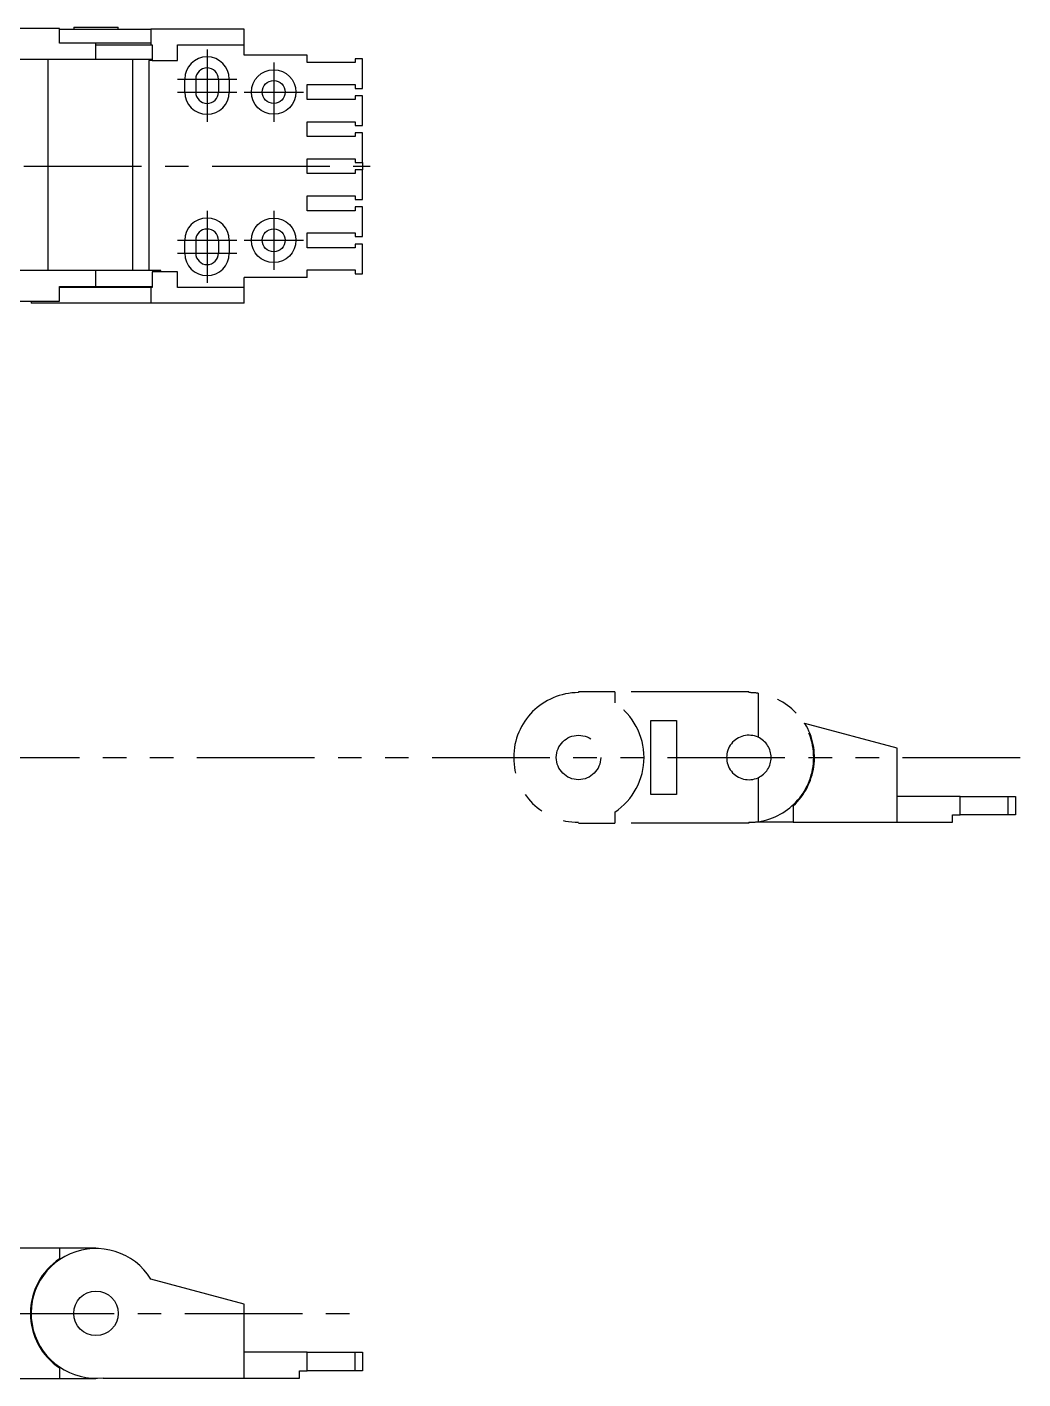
# Model space of a CAD drawing. Extents: x -175 to 573, y -329 to 74.
# Drawn here: x 303.8 to 572.7, y -290.4 to 74.4 of the extents above; entities that cross this region are included whole.
import ezdxf

# ---------------------------------------------------------------- set-up
doc = ezdxf.new("R2010")
doc.units = 0
doc.linetypes.add('CENTER', pattern=[50.8, 31.75, -6.35, 6.35, -6.35])
doc.linetypes.add('PHANTOM', pattern=[63.5, 31.75, -6.35, 6.35, -6.35, 6.35, -6.35])
doc.layers.get('0').update_dxf_attribs({"linetype": 'CONTINUOUS'})
doc.layers.add('CENTER', color=1, linetype='CONTINUOUS')

msp = doc.modelspace()

# ---------------------------------------------------------------- linework, layer by layer
at = {"color": 7, "linetype": 'CONTINUOUS'}
for p, q in [((312.593726, 74), (276.393726, 74)), ((312.593726, 70.05), (312.593726, 74)), ((312.593734, 73.85), (337.258659, 73.85)), ((316.393726, 74.4), (328.393726, 74.4)), ((316.393726, 74.4), (316.393726, 73.85)), ((328.393726, 73.85), (328.393726, 74.4)), ((337.258659, 73.85), (337.258659, 69.6)), ((362.393726, 73.85), (337.258659, 73.85)), ((362.393726, 69.6), (362.393726, 73.85)), ((322.393726, 70.05), (312.593726, 70.05)), ((322.393726, 65.7), (322.393726, 70.05)), ((337.258659, 70.05), (322.393726, 70.05)), ((322.393726, 69.6), (337.258659, 69.6)), ((337.258659, 69.6), (337.539342, 69.6)), ((337.539342, 69.6), (337.539342, 65.35)), ((344.393726, 69.6), (362.393726, 69.6)), ((344.393726, 65.35), (344.393726, 69.6)), ((362.393726, 66.85), (362.393726, 69.6)), ((294.393726, 65.7), (322.393726, 65.7)), ((309.393726, 65.7), (309.393726, 8.7)), ((322.393726, 65.7), (337.539342, 65.7)), ((332.393726, 8.7), (332.393726, 65.7)), ((379.393726, 66.85), (362.393726, 66.85)), ((379.393726, 64.85), (379.393726, 66.85)), ((394.393726, 65.85), (392.393726, 65.85)), ((392.393726, 65.85), (392.393726, 64.85)), ((394.393726, 57.85), (394.393726, 65.85)), ((336.642937, 65.35), (336.642937, 8.7)), ((337.539342, 65.35), (336.642937, 65.35)), ((337.539342, 65.35), (344.393726, 65.35)), ((392.393726, 64.85), (379.393726, 64.85)), ((346.393726, 56.85), (346.393726, 60.35)), ((349.343726, 60.35), (349.343726, 56.85)), ((355.443726, 60.35), (355.443726, 56.85)), ((358.393726, 60.35), (358.393726, 56.85)), ((379.393726, 58.85), (392.393726, 58.85)), ((379.393726, 54.85), (379.393726, 58.85)), ((392.393726, 58.85), (392.393726, 57.85)), ((392.393726, 54.85), (379.393726, 54.85)), ((392.393726, 57.85), (394.393726, 57.85)), ((394.393726, 55.85), (392.393726, 55.85)), ((392.393726, 55.85), (392.393726, 54.85)), ((394.393726, 47.85), (394.393726, 55.85)), ((379.393726, 48.85), (392.393726, 48.85)), ((379.393726, 44.85), (379.393726, 48.85)), ((392.393726, 48.85), (392.393726, 47.85)), ((392.393726, 47.85), (394.393726, 47.85)), ((392.393726, 44.85), (379.393726, 44.85)), ((394.393726, 45.85), (392.393726, 45.85)), ((392.393726, 45.85), (392.393726, 44.85)), ((394.393726, 37.85), (394.393726, 45.85)), ((379.393726, 34.85), (379.393726, 38.85)), ((379.393726, 38.85), (392.393726, 38.85)), ((392.393726, 38.85), (392.393726, 37.85)), ((392.393726, 37.85), (394.393726, 37.85)), ((394.393726, 37.85), (394.393726, 35.85)), ((392.393726, 34.85), (379.393726, 34.85)), ((392.393726, 35.85), (392.393726, 34.85)), ((394.393726, 35.85), (392.393726, 35.85)), ((394.393726, 27.85), (394.393726, 35.85)), ((379.393726, 28.85), (392.393726, 28.85)), ((379.393726, 24.85), (379.393726, 28.85)), ((392.393726, 28.85), (392.393726, 27.85)), ((392.393726, 27.85), (394.393726, 27.85)), ((392.393726, 25.85), (392.393726, 24.85)), ((394.393726, 25.85), (392.393726, 25.85)), ((394.393726, 17.85), (394.393726, 25.85)), ((392.393726, 24.85), (379.393726, 24.85)), ((379.393726, 18.85), (392.393726, 18.85)), ((379.393726, 14.85), (379.393726, 18.85)), ((392.393726, 18.85), (392.393726, 17.85)), ((346.393726, 13.35), (346.393726, 16.85)), ((349.343726, 16.85), (349.343726, 13.35)), ((355.443726, 16.85), (355.443726, 13.35)), ((358.393726, 16.85), (358.393726, 13.35)), ((392.393726, 14.85), (379.393726, 14.85)), ((392.393726, 17.85), (394.393726, 17.85)), ((392.393726, 15.85), (392.393726, 14.85)), ((394.393726, 15.85), (392.393726, 15.85)), ((394.393726, 7.85), (394.393726, 15.85)), ((322.393726, 8.7), (294.393726, 8.7)), ((322.393726, 4.35), (322.393726, 8.7)), ((339.893726, 8.7), (322.393726, 8.7)), ((337.539342, 8.35), (337.539342, 4.1)), ((344.393726, 8.35), (337.539342, 8.35)), ((339.893726, 8.35), (339.893726, 8.7)), ((344.393726, 4.1), (344.393726, 8.35)), ((379.393726, 8.85), (392.393726, 8.85)), ((379.393726, 6.85), (379.393726, 8.85)), ((392.393726, 8.85), (392.393726, 7.85)), ((392.393726, 7.85), (394.393726, 7.85)), ((312.593726, 4.35), (322.393726, 4.35)), ((312.593726, 0.4), (312.593726, 4.35)), ((337.258659, 4.1), (312.593734, 4.1)), ((316.393726, 4.35), (316.393726, 4.1)), ((322.393726, 4.35), (337.539342, 4.35)), ((328.393726, 4.1), (328.393726, 4.35)), ((332.393726, 4.1), (332.393726, 4.35)), ((337.258659, 4.1), (337.258659, -0.15)), ((337.539342, 4.1), (337.258659, 4.1)), ((362.393726, 4.1), (344.393726, 4.1)), ((379.393726, 6.85), (362.393726, 6.85)), ((362.393726, 4.1), (362.393726, 6.85)), ((362.393726, -0.15), (362.393726, 4.1)), ((276.393726, 0.4), (312.593726, 0.4)), ((304.893726, 0.4), (304.893726, -0.15)), ((337.258659, -0.15), (304.893726, -0.15)), ((362.393726, -0.15), (337.258659, -0.15)), ((276.393726, -255.000977), (312.593726, -255.000977)), ((312.593726, -255.000977), (322.393726, -255.000977)), ((312.593726, -255.000977), (312.593726, -257.961574)), ((322.393726, -255.000977), (322.393726, -255.200977)), ((362.393726, -270.200977), (337.258659, -263.466056)), ((362.393726, -290.200977), (362.393726, -270.200977)), ((379.393726, -283.200977), (362.393726, -283.200977)), ((379.393726, -283.200977), (392.393726, -283.200977)), ((379.393726, -288.200977), (379.393726, -283.200977)), ((392.393726, -283.200977), (394.393726, -283.200977)), ((392.393726, -288.200977), (392.393726, -283.200977)), ((394.393726, -283.200977), (394.393726, -288.200977)), ((312.593726, -287.44038), (312.593726, -290.400977)), ((312.593726, -290.400977), (276.393726, -290.400977)), ((322.393726, -290.400977), (312.593726, -290.400977)), ((322.393726, -290.200977), (322.393726, -290.400977)), ((324.393726, -290.086316), (324.393726, -290.200977)), ((324.393726, -290.200977), (362.393726, -290.200977)), ((362.393726, -290.200977), (377.393726, -290.200977)), ((377.393726, -290.200977), (377.393726, -288.200977)), ((377.393726, -288.200977), (379.393726, -288.200977)), ((392.393726, -288.200977), (379.393726, -288.200977)), ((394.393726, -288.200977), (392.393726, -288.200977))]:
    msp.add_line(p, q, dxfattribs=at)
at = {"color": 3, "linetype": 'PHANTOM'}
for p, q in [((462.478496, -105.000977), (452.678496, -105.000977)), ((452.678496, -105.000977), (452.678496, -105.200977)), ((498.678496, -105.000977), (462.478496, -105.000977)), ((462.478496, -105.000977), (462.478496, -107.961574)), ((498.678496, -105.000977), (498.678496, -105.200977)), ((501.178496, -105.380469), (501.178496, -117.246621)), ((472.178496, -132.700977), (472.178496, -112.700977)), ((472.178496, -112.700977), (479.178496, -112.700977)), ((479.178496, -112.700977), (479.178496, -132.700977)), ((513.543429, -113.466056), (513.824112, -113.541265)), ((538.678496, -120.200977), (513.824112, -113.541265)), ((538.678496, -140.200977), (538.678496, -120.200977)), ((222.678496, -122.700977), (572.678496, -122.700977)), ((501.178496, -128.155333), (501.178496, -140.021485)), ((479.178496, -132.700977), (472.178496, -132.700977)), ((555.678496, -133.200977), (538.678496, -133.200977)), ((555.678496, -133.200977), (568.678496, -133.200977)), ((555.678496, -138.200977), (555.678496, -133.200977)), ((568.678496, -133.200977), (570.678496, -133.200977)), ((568.678496, -138.200977), (568.678496, -133.200977)), ((570.678496, -133.200977), (570.678496, -138.200977)), ((462.478496, -137.44038), (462.478496, -140.400977)), ((510.678496, -135.712126), (510.678496, -140.200977)), ((553.678496, -140.200977), (553.678496, -138.200977)), ((553.678496, -138.200977), (555.678496, -138.200977)), ((568.678496, -138.200977), (555.678496, -138.200977)), ((570.678496, -138.200977), (568.678496, -138.200977)), ((452.678496, -140.400977), (462.478496, -140.400977)), ((498.678496, -140.400977), (462.478496, -140.400977)), ((498.678496, -140.200977), (498.678496, -140.400977)), ((500.678496, -140.200977), (500.678496, -140.086316)), ((510.678496, -140.200977), (500.678496, -140.200977)), ((510.678496, -140.200977), (538.678496, -140.200977)), ((538.678496, -140.200977), (553.678496, -140.200977))]:
    msp.add_line(p, q, dxfattribs=at)
at = {"color": 7, "linetype": 'CONTINUOUS'}
for centre, radius in [((370.393726, 56.85), 6), ((370.393726, 56.85), 3.1), ((370.393726, 16.85), 6), ((370.393726, 16.85), 3.1), ((322.393726, -272.700977), 6)]:
    msp.add_circle(centre, radius, dxfattribs=at)
at = {"color": 3, "linetype": 'PHANTOM'}
msp.add_circle((452.678496, -122.700977), 6, dxfattribs=at)
at = {"color": 7, "linetype": 'CONTINUOUS'}
for centre, radius, start, end in [((352.393726, 60.35), 6, 0, 180), ((352.393726, 60.35), 3.05, 0, 180), ((352.393726, 56.85), 6, 180, 0), ((352.393726, 56.85), 3.05, 180, 0), ((352.393726, 16.85), 6, 0, 180), ((352.393726, 16.85), 3.05, 0, 180), ((352.393726, 13.35), 6, 180, 0), ((352.393726, 13.35), 3.05, 180, 0), ((322.393726, -272.700977), 17.5, 31.850843, 276.562428), ((322.393726, -272.700977), 17.7, 123.619316, 236.380684)]:
    msp.add_arc(centre, radius, start, end, dxfattribs=at)
at = {"color": 3, "linetype": 'PHANTOM'}
for centre, radius, start, end in [((452.678496, -122.700977), 17.5, 90, 270), ((498.678496, -122.700977), 17.5, 81.786789, 90), ((498.678496, -122.700977), 17.5, 278.213211, 81.786789), ((452.678496, -122.700977), 17.7, 303.619316, 56.380684), ((498.678496, -122.700977), 6, 65.375682, 294.624318), ((498.678496, -122.700977), 17.7, 312.684911, 31.164562), ((498.678496, -122.700977), 6, 294.624318, 65.375682), ((498.678496, -122.700977), 17.5, 270, 278.213211)]:
    msp.add_arc(centre, radius, start, end, dxfattribs=at)
at = {"layer": 'CENTER', "color": 1, "linetype": 'CENTER'}
for p, q in [((352.393726, 68.35), (352.393726, 48.85)), ((370.393726, 64.85), (370.393726, 48.85)), ((344.393726, 60.35), (360.393726, 60.35)), ((344.393726, 56.85), (360.393726, 56.85)), ((362.393726, 56.85), (378.393726, 56.85)), ((-1.835758, 36.85), (396.393726, 36.85)), ((352.393726, 24.85), (352.393726, 5.35)), ((370.393726, 24.85), (370.393726, 8.85)), ((344.393726, 16.85), (360.393726, 16.85)), ((362.393726, 16.85), (378.393726, 16.85)), ((344.393726, 13.35), (360.393726, 13.35)), ((92.393726, -272.700977), (396.388916, -272.700977))]:
    msp.add_line(p, q, dxfattribs=at)

doc.saveas('drawing.dxf')
